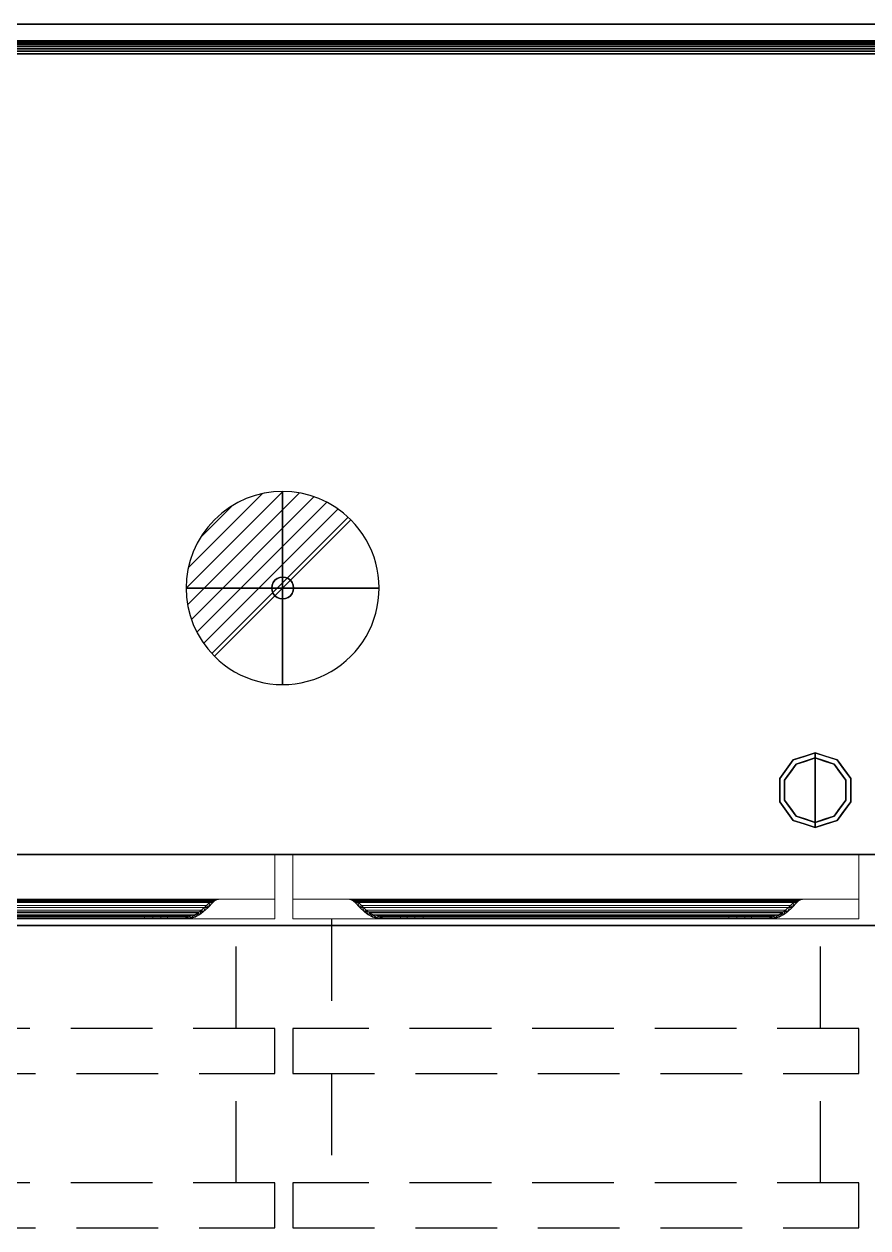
# Model space of a CAD drawing. Header units: millimetres. Extents: x -1 to 2254, y -935 to 1.
# Drawn here: x 655 to 1311, y -935 to 0 of the extents above; entities that cross this region are included whole.
import ezdxf

# ---------------------------------------------------------------- set-up
doc = ezdxf.new("R2010")
doc.units = ezdxf.units.MM
doc.linetypes.add('NASCOSTA', pattern=[9.525, 6.35, -3.175])
for name, color, linetype in [('IQ_200_2D', 1, 'Continuous'), ('IQ_200_3D', 1, 'Continuous'), ('IQ_204_2D', 7, 'Continuous'), ('IQ_204_3D', 7, 'Continuous'), ('IQ_CON_DRAIN_INT', 7, 'Continuous')]:
    doc.layers.add(name, color=color, linetype=linetype)

# ---------------------------------------------------------------- blocks, each defined once
blk = doc.blocks.new('hpp_half_2d')
at = {"layer": 'IQ_204_2D', "linetype": 'NASCOSTA', "ltscale": 10}
for p, q in [((30, 0), (30, -85)), ((410, -85), (410, 0)), ((0, -85), (0, -120)), ((440, -85), (0, -85)), ((440, -120), (440, -85)), ((0, -120), (440, -120)), ((30, -120), (30, -205)), ((410, -205), (410, -120)), ((0, -205), (0, -240)), ((440, -205), (0, -205)), ((440, -240), (440, -205)), ((0, -240), (440, -240))]:
    blk.add_line(p, q, dxfattribs=at)
blk = doc.blocks.new('hpp_half_3d')
at = {"layer": 'IQ_200_3D', "lineweight": 9}
mesh = blk.add_polyface(dxfattribs=at)
corners = [(0, -50, 568.83), (0, -34.6, 626.33), (0, -34.6, 675), (0, 0, 675), (0, 0, 366), (0, -50, 366), (0, -50, 249.83), (0, -34.6, 307.33), (0, -34.6, 356), (0, 0, 356), (0, 0, 47), (0, -50, 47)]
mesh.append_faces([[corners[k] for k in face] for face in [(4, 5, 0, 1), (1, 2, 3, 4), (10, 11, 6, 7), (7, 8, 9, 10)]], dxfattribs={"vtx3": -1})
mesh = blk.add_polyface(dxfattribs=at)
corners = [(440, -50, 366), (0, -50, 366), (0, 0, 366), (440, 0, 366)]
mesh.append_faces([[corners[k] for k in face] for face in [(0, 1, 2, 3)]])
mesh = blk.add_polyface(dxfattribs=at)
corners = [(440, 0, 366), (0, 0, 366), (0, 0, 675), (440, 0, 675)]
mesh.append_faces([[corners[k] for k in face] for face in [(0, 1, 2, 3)]])
mesh = blk.add_polyface(dxfattribs=at)
corners = [(440, 0, 675), (0, 0, 675), (0, -34.6, 675), (440, -34.6, 675)]
mesh.append_faces([[corners[k] for k in face] for face in [(0, 1, 2, 3)]])
mesh = blk.add_polyface(dxfattribs=at)
corners = [(440, -50, 47), (0, -50, 47), (0, 0, 47), (440, 0, 47)]
mesh.append_faces([[corners[k] for k in face] for face in [(0, 1, 2, 3)]])
mesh = blk.add_polyface(dxfattribs=at)
corners = [(440, 0, 47), (0, 0, 47), (0, 0, 356), (440, 0, 356)]
mesh.append_faces([[corners[k] for k in face] for face in [(0, 1, 2, 3)]])
mesh = blk.add_polyface(dxfattribs=at)
corners = [(440, 0, 356), (0, 0, 356), (0, -34.6, 356), (440, -34.6, 356)]
mesh.append_faces([[corners[k] for k in face] for face in [(0, 1, 2, 3)]])
mesh = blk.add_polyface(dxfattribs=at)
corners = [(440, -50, 568.83), (440, -50, 366), (440, 0, 366), (440, 0, 675), (440, -34.6, 675), (440, -34.6, 626.33), (440, -50, 249.83), (440, -50, 47), (440, 0, 47), (440, 0, 356), (440, -34.6, 356), (440, -34.6, 307.33)]
mesh.append_faces([[corners[k] for k in face] for face in [(3, 4, 5, 2), (0, 1, 2, 5), (9, 10, 11, 8), (6, 7, 8, 11)]], dxfattribs={"vtx2": -1})
mesh = blk.add_polyface(dxfattribs=at)
corners = [(440, -34.6, 626.33), (440, -34.6, 675), (0, -34.6, 675), (0, -34.6, 626.33), (48.27, -34.6, 656.6), (47.14, -34.6, 657.73), (44.96, -34.6, 659.62), (42.53, -34.6, 661.17), (39.91, -34.6, 662.35), (400.09, -34.6, 662.35), (397.47, -34.6, 661.17), (395.04, -34.6, 659.62), (392.86, -34.6, 657.73), (391.73, -34.6, 656.6)]
mesh.append_faces([[corners[k] for k in face] for face in [(12, 9, 10, 11)]], dxfattribs={"vtx0": -1})
mesh.append_faces([[corners[k] for k in face] for face in [(13, 0, 9, 12)]], dxfattribs={"vtx0": -1, "vtx1": -1, "vtx2": -1})
mesh.append_faces([[corners[k] for k in face] for face in [(8, 3, 4, 5)]], dxfattribs={"vtx0": -1, "vtx1": -1, "vtx3": -1})
mesh.append_faces([[corners[k] for k in face] for face in [(0, 13, 4, 3), (9, 0, 1)]], dxfattribs={"vtx0": -1, "vtx2": -1})
mesh.append_faces([[corners[k] for k in face] for face in [(2, 3, 8)]], dxfattribs={"vtx1": -1, "vtx2": -1})
mesh.append_faces([[corners[k] for k in face] for face in [(1, 2, 8, 9)]], dxfattribs={"vtx1": -1, "vtx3": -1})
mesh.append_faces([[corners[k] for k in face] for face in [(5, 6, 7, 8)]], dxfattribs={"vtx3": -1})
mesh = blk.add_polyface(dxfattribs=at)
corners = [(440, -34.6, 307.33), (440, -34.6, 356), (0, -34.6, 356), (0, -34.6, 307.33), (48.27, -34.6, 337.6), (47.14, -34.6, 338.73), (44.96, -34.6, 340.62), (42.53, -34.6, 342.17), (39.91, -34.6, 343.35), (400.09, -34.6, 343.35), (397.47, -34.6, 342.17), (395.04, -34.6, 340.62), (392.86, -34.6, 338.73), (391.73, -34.6, 337.6)]
mesh.append_faces([[corners[k] for k in face] for face in [(12, 9, 10, 11)]], dxfattribs={"vtx0": -1})
mesh.append_faces([[corners[k] for k in face] for face in [(13, 0, 9, 12)]], dxfattribs={"vtx0": -1, "vtx1": -1, "vtx2": -1})
mesh.append_faces([[corners[k] for k in face] for face in [(8, 3, 4, 5)]], dxfattribs={"vtx0": -1, "vtx1": -1, "vtx3": -1})
mesh.append_faces([[corners[k] for k in face] for face in [(0, 13, 4, 3), (9, 0, 1)]], dxfattribs={"vtx0": -1, "vtx2": -1})
mesh.append_faces([[corners[k] for k in face] for face in [(2, 3, 8)]], dxfattribs={"vtx1": -1, "vtx2": -1})
mesh.append_faces([[corners[k] for k in face] for face in [(1, 2, 8, 9)]], dxfattribs={"vtx1": -1, "vtx3": -1})
mesh.append_faces([[corners[k] for k in face] for face in [(5, 6, 7, 8)]], dxfattribs={"vtx3": -1})
mesh = blk.add_polyface(dxfattribs=at)
corners = [(440, -34.6, 626.33), (0, -34.6, 626.33), (0, -50, 568.83), (440, -50, 568.83)]
mesh.append_faces([[corners[k] for k in face] for face in [(0, 1, 2, 3)]])
mesh = blk.add_polyface(dxfattribs=at)
corners = [(440, -34.6, 307.33), (0, -34.6, 307.33), (0, -50, 249.83), (440, -50, 249.83)]
mesh.append_faces([[corners[k] for k in face] for face in [(0, 1, 2, 3)]])
mesh = blk.add_polyface(dxfattribs=at)
corners = [(48.27, -37.26, 656.6), (391.73, -37.26, 656.6), (392.27, -36.73, 657.14), (392.86, -36.25, 657.73), (394.95, -35.22, 659.55), (397.4, -34.74, 661.13), (400.09, -34.6, 662.35), (39.91, -34.6, 662.35), (42.6, -34.74, 661.13), (45.05, -35.22, 659.55), (47.14, -36.25, 657.73), (47.73, -36.73, 657.14)]
mesh.append_faces([[corners[k] for k in face] for face in [(8, 5, 6, 7)]], dxfattribs={"vtx0": -1})
mesh.append_faces([[corners[k] for k in face] for face in [(9, 4, 5, 8), (4, 9, 10, 3), (11, 2, 3, 10)]], dxfattribs={"vtx0": -1, "vtx2": -1})
mesh.append_faces([[corners[k] for k in face] for face in [(0, 1, 2, 11)]], dxfattribs={"vtx2": -1})
mesh = blk.add_polyface(dxfattribs=at)
corners = [(39.91, -34.6, 662.35), (42.53, -34.6, 661.17), (44.96, -34.6, 659.62), (47.14, -34.6, 657.73), (47.14, -36.25, 657.73), (45.05, -35.22, 659.55), (42.6, -34.74, 661.13), (47.14, -35.09, 657.73), (41, -34.66, 661.86), (41.02, -34.6, 661.85)]
mesh.append_faces([[corners[k] for k in face] for face in [(7, 2, 3)]], dxfattribs={"vtx0": -1})
mesh.append_faces([[corners[k] for k in face] for face in [(5, 2, 7)]], dxfattribs={"vtx0": -1, "vtx1": -1, "vtx2": -1})
mesh.append_faces([[corners[k] for k in face] for face in [(6, 1, 2), (1, 6, 8)]], dxfattribs={"vtx0": -1, "vtx2": -1})
mesh.append_faces([[corners[k] for k in face] for face in [(5, 6, 2), (9, 1, 8)]], dxfattribs={"vtx1": -1, "vtx2": -1})
mesh.append_faces([[corners[k] for k in face] for face in [(8, 0, 9), (7, 4, 5)]], dxfattribs={"vtx2": -1})
mesh = blk.add_polyface(dxfattribs=at)
corners = [(39.91, -34.6, 343.35), (42.53, -34.6, 342.17), (44.96, -34.6, 340.62), (47.14, -34.6, 338.73), (47.14, -36.25, 338.73), (45.05, -35.22, 340.55), (42.6, -34.74, 342.13), (47.14, -35.09, 338.73), (41, -34.66, 342.86), (41.02, -34.6, 342.85)]
mesh.append_faces([[corners[k] for k in face] for face in [(7, 2, 3)]], dxfattribs={"vtx0": -1})
mesh.append_faces([[corners[k] for k in face] for face in [(5, 2, 7)]], dxfattribs={"vtx0": -1, "vtx1": -1, "vtx2": -1})
mesh.append_faces([[corners[k] for k in face] for face in [(6, 1, 2), (1, 6, 8)]], dxfattribs={"vtx0": -1, "vtx2": -1})
mesh.append_faces([[corners[k] for k in face] for face in [(5, 6, 2), (9, 1, 8)]], dxfattribs={"vtx1": -1, "vtx2": -1})
mesh.append_faces([[corners[k] for k in face] for face in [(8, 0, 9), (7, 4, 5)]], dxfattribs={"vtx2": -1})
mesh = blk.add_polyface(dxfattribs=at)
corners = [(48.27, -37.26, 337.6), (391.73, -37.26, 337.6), (392.27, -36.73, 338.14), (392.86, -36.25, 338.73), (394.95, -35.22, 340.55), (397.4, -34.74, 342.13), (400.09, -34.6, 343.35), (39.91, -34.6, 343.35), (42.6, -34.74, 342.13), (45.05, -35.22, 340.55), (47.14, -36.25, 338.73), (47.73, -36.73, 338.14)]
mesh.append_faces([[corners[k] for k in face] for face in [(8, 5, 6, 7)]], dxfattribs={"vtx0": -1})
mesh.append_faces([[corners[k] for k in face] for face in [(9, 4, 5, 8), (4, 9, 10, 3), (11, 2, 3, 10)]], dxfattribs={"vtx0": -1, "vtx2": -1})
mesh.append_faces([[corners[k] for k in face] for face in [(0, 1, 2, 11)]], dxfattribs={"vtx2": -1})
mesh = blk.add_polyface(dxfattribs=at)
corners = [(47.14, -34.6, 657.73), (48.27, -34.6, 656.6), (49.03, -35.21, 655.84), (49.73, -35.89, 655.14), (53.3, -39.59, 651.57), (57, -43.16, 647.87), (59.67, -45.22, 645.2), (62.68, -46.75, 642.19), (65.92, -47.68, 638.95), (69.28, -48, 635.59), (83.58, -48, 621.29), (83.58, -50, 621.29), (69.28, -50, 635.59), (65.55, -49.65, 639.32), (61.95, -48.61, 642.92), (58.6, -46.91, 646.27), (55.64, -44.62, 649.23), (51.89, -41.01, 652.98), (48.27, -37.26, 656.6), (47.73, -36.73, 657.14), (47.14, -36.25, 657.73)]
mesh.append_faces([[corners[k] for k in face] for face in [(13, 8, 12), (15, 6, 14), (7, 14, 6), (18, 3, 17), (2, 19, 1)]], dxfattribs={"vtx0": -1, "vtx1": -1})
mesh.append_faces([[corners[k] for k in face] for face in [(12, 8, 9), (7, 13, 14), (2, 18, 19), (1, 19, 20)]], dxfattribs={"vtx0": -1, "vtx2": -1})
mesh.append_faces([[corners[k] for k in face] for face in [(5, 6, 15), (7, 8, 13), (4, 5, 16), (15, 16, 5), (3, 4, 17), (16, 17, 4), (2, 3, 18)]], dxfattribs={"vtx1": -1, "vtx2": -1})
mesh.append_faces([[corners[k] for k in face] for face in [(10, 11, 12, 9), (20, 0, 1)]], dxfattribs={"vtx2": -1})
mesh = blk.add_polyface(dxfattribs=at)
corners = [(47.14, -34.6, 338.73), (48.27, -34.6, 337.6), (49.03, -35.21, 336.84), (49.73, -35.89, 336.14), (53.3, -39.59, 332.57), (57, -43.16, 328.87), (59.67, -45.22, 326.2), (62.68, -46.75, 323.19), (65.92, -47.68, 319.95), (69.28, -48, 316.59), (83.58, -48, 302.29), (83.58, -50, 302.29), (69.28, -50, 316.59), (65.55, -49.65, 320.32), (61.95, -48.61, 323.92), (58.6, -46.91, 327.27), (55.64, -44.62, 330.23), (51.89, -41.01, 333.98), (48.27, -37.26, 337.6), (47.73, -36.73, 338.14), (47.14, -36.25, 338.73)]
mesh.append_faces([[corners[k] for k in face] for face in [(13, 8, 12), (15, 6, 14), (7, 14, 6), (2, 19, 1)]], dxfattribs={"vtx0": -1, "vtx1": -1})
mesh.append_faces([[corners[k] for k in face] for face in [(12, 8, 9), (7, 13, 14), (3, 17, 18, 2), (2, 18, 19), (1, 19, 20)]], dxfattribs={"vtx0": -1, "vtx2": -1})
mesh.append_faces([[corners[k] for k in face] for face in [(5, 6, 15), (7, 8, 13), (15, 16, 5), (3, 4, 17)]], dxfattribs={"vtx1": -1, "vtx2": -1})
mesh.append_faces([[corners[k] for k in face] for face in [(4, 5, 16, 17)]], dxfattribs={"vtx1": -1, "vtx3": -1})
mesh.append_faces([[corners[k] for k in face] for face in [(10, 11, 12, 9), (20, 0, 1)]], dxfattribs={"vtx2": -1})
mesh = blk.add_polyface(dxfattribs=at)
corners = [(390.27, -35.89, 655.14), (49.73, -35.89, 655.14), (49.03, -35.21, 655.84), (48.27, -34.6, 656.6), (391.73, -34.6, 656.6), (390.97, -35.21, 655.84)]
mesh.append_faces([[corners[k] for k in face] for face in [(0, 1, 2, 5), (3, 4, 5, 2)]], dxfattribs={"vtx2": -1})
mesh = blk.add_polyface(dxfattribs=at)
corners = [(390.27, -35.89, 336.14), (49.73, -35.89, 336.14), (49.03, -35.21, 336.84), (48.27, -34.6, 337.6), (391.73, -34.6, 337.6), (390.97, -35.21, 336.84)]
mesh.append_faces([[corners[k] for k in face] for face in [(0, 1, 2, 5), (3, 4, 5, 2)]], dxfattribs={"vtx2": -1})
mesh = blk.add_polyface(dxfattribs=at)
corners = [(391.73, -37.26, 656.6), (48.27, -37.26, 656.6), (51.89, -41.01, 652.98), (55.64, -44.62, 649.23), (384.36, -44.62, 649.23), (388.11, -41.01, 652.98)]
mesh.append_faces([[corners[k] for k in face] for face in [(0, 1, 2, 5), (3, 4, 5, 2)]], dxfattribs={"vtx2": -1})
mesh = blk.add_polyface(dxfattribs=at)
corners = [(391.73, -37.26, 337.6), (48.27, -37.26, 337.6), (51.89, -41.01, 333.98), (55.64, -44.62, 330.23), (384.36, -44.62, 330.23), (388.11, -41.01, 333.98)]
mesh.append_faces([[corners[k] for k in face] for face in [(0, 1, 2, 5), (3, 4, 5, 2)]], dxfattribs={"vtx2": -1})
mesh = blk.add_polyface(dxfattribs=at)
corners = [(383, -43.16, 647.87), (57, -43.16, 647.87), (53.3, -39.59, 651.57), (49.73, -35.89, 655.14), (390.27, -35.89, 655.14), (386.7, -39.59, 651.57)]
mesh.append_faces([[corners[k] for k in face] for face in [(0, 1, 2, 5), (3, 4, 5, 2)]], dxfattribs={"vtx2": -1})
mesh = blk.add_polyface(dxfattribs=at)
corners = [(383, -43.16, 328.87), (57, -43.16, 328.87), (53.3, -39.59, 332.57), (49.73, -35.89, 336.14), (390.27, -35.89, 336.14), (386.7, -39.59, 332.57)]
mesh.append_faces([[corners[k] for k in face] for face in [(0, 1, 2, 5), (3, 4, 5, 2)]], dxfattribs={"vtx2": -1})
mesh = blk.add_polyface(dxfattribs=at)
corners = [(391.73, -34.6, 656.6), (392.86, -34.6, 657.73), (392.86, -36.25, 657.73), (392.27, -36.73, 657.14), (391.73, -37.26, 656.6), (388.11, -41.01, 652.98), (384.36, -44.62, 649.23), (381.4, -46.91, 646.27), (378.05, -48.61, 642.92), (374.45, -49.65, 639.32), (370.72, -50, 635.59), (356.42, -50, 621.29), (356.42, -48, 621.29), (370.72, -48, 635.59), (374.08, -47.68, 638.95), (377.32, -46.75, 642.19), (380.33, -45.22, 645.2), (383, -43.16, 647.87), (386.7, -39.59, 651.57), (390.27, -35.89, 655.14), (390.97, -35.21, 655.84)]
mesh.append_faces([[corners[k] for k in face] for face in [(17, 7, 16), (3, 0, 2), (0, 3, 20), (18, 6, 17), (7, 17, 6)]], dxfattribs={"vtx0": -1, "vtx1": -1})
mesh.append_faces([[corners[k] for k in face] for face in [(15, 8, 9), (8, 15, 16), (10, 13, 14), (14, 9, 10), (19, 4, 5)]], dxfattribs={"vtx0": -1, "vtx2": -1})
mesh.append_faces([[corners[k] for k in face] for face in [(7, 8, 16), (14, 15, 9), (3, 4, 20), (5, 6, 18), (18, 19, 5), (19, 20, 4)]], dxfattribs={"vtx1": -1, "vtx2": -1})
mesh.append_faces([[corners[k] for k in face] for face in [(0, 1, 2)]], dxfattribs={"vtx2": -1})
mesh.append_faces([[corners[k] for k in face] for face in [(10, 11, 12, 13)]], dxfattribs={"vtx3": -1})
mesh = blk.add_polyface(dxfattribs=at)
corners = [(391.73, -34.6, 337.6), (392.86, -34.6, 338.73), (392.86, -36.25, 338.73), (392.27, -36.73, 338.14), (391.73, -37.26, 337.6), (388.11, -41.01, 333.98), (384.36, -44.62, 330.23), (381.4, -46.91, 327.27), (378.05, -48.61, 323.92), (374.45, -49.65, 320.32), (370.72, -50, 316.59), (356.42, -50, 302.29), (356.42, -48, 302.29), (370.72, -48, 316.59), (374.08, -47.68, 319.95), (377.32, -46.75, 323.19), (380.33, -45.22, 326.2), (383, -43.16, 328.87), (386.7, -39.59, 332.57), (390.27, -35.89, 336.14), (390.97, -35.21, 336.84)]
mesh.append_faces([[corners[k] for k in face] for face in [(17, 7, 16), (3, 0, 2), (0, 3, 20), (7, 17, 6)]], dxfattribs={"vtx0": -1, "vtx1": -1})
mesh.append_faces([[corners[k] for k in face] for face in [(15, 8, 9), (8, 15, 16), (10, 13, 14), (14, 9, 10), (6, 17, 18, 5)]], dxfattribs={"vtx0": -1, "vtx2": -1})
mesh.append_faces([[corners[k] for k in face] for face in [(7, 8, 16), (14, 15, 9), (3, 4, 20), (18, 19, 5)]], dxfattribs={"vtx1": -1, "vtx2": -1})
mesh.append_faces([[corners[k] for k in face] for face in [(4, 5, 19, 20)]], dxfattribs={"vtx1": -1, "vtx3": -1})
mesh.append_faces([[corners[k] for k in face] for face in [(0, 1, 2)]], dxfattribs={"vtx2": -1})
mesh.append_faces([[corners[k] for k in face] for face in [(10, 11, 12, 13)]], dxfattribs={"vtx3": -1})
mesh = blk.add_polyface(dxfattribs=at)
corners = [(392.86, -34.6, 657.73), (395.04, -34.6, 659.62), (397.47, -34.6, 661.17), (400.09, -34.6, 662.35), (397.4, -34.74, 661.13), (394.95, -35.22, 659.55), (392.86, -36.25, 657.73), (399, -34.66, 661.86), (392.86, -35.09, 657.73), (398.98, -34.6, 661.85)]
mesh.append_faces([[corners[k] for k in face] for face in [(1, 8, 0), (8, 5, 6)]], dxfattribs={"vtx0": -1})
mesh.append_faces([[corners[k] for k in face] for face in [(5, 8, 1)]], dxfattribs={"vtx0": -1, "vtx1": -1, "vtx2": -1})
mesh.append_faces([[corners[k] for k in face] for face in [(7, 2, 9)]], dxfattribs={"vtx0": -1, "vtx2": -1})
mesh.append_faces([[corners[k] for k in face] for face in [(1, 2, 4), (7, 4, 2), (4, 5, 1)]], dxfattribs={"vtx1": -1, "vtx2": -1})
mesh.append_faces([[corners[k] for k in face] for face in [(9, 3, 7)]], dxfattribs={"vtx2": -1})
mesh = blk.add_polyface(dxfattribs=at)
corners = [(392.86, -34.6, 338.73), (395.04, -34.6, 340.62), (397.47, -34.6, 342.17), (400.09, -34.6, 343.35), (397.4, -34.74, 342.13), (394.95, -35.22, 340.55), (392.86, -36.25, 338.73), (399, -34.66, 342.86), (392.86, -35.09, 338.73), (398.98, -34.6, 342.85)]
mesh.append_faces([[corners[k] for k in face] for face in [(1, 8, 0), (8, 5, 6)]], dxfattribs={"vtx0": -1})
mesh.append_faces([[corners[k] for k in face] for face in [(5, 8, 1)]], dxfattribs={"vtx0": -1, "vtx1": -1, "vtx2": -1})
mesh.append_faces([[corners[k] for k in face] for face in [(7, 2, 9)]], dxfattribs={"vtx0": -1, "vtx2": -1})
mesh.append_faces([[corners[k] for k in face] for face in [(1, 2, 4), (7, 4, 2), (4, 5, 1)]], dxfattribs={"vtx1": -1, "vtx2": -1})
mesh.append_faces([[corners[k] for k in face] for face in [(9, 3, 7)]], dxfattribs={"vtx2": -1})
mesh = blk.add_polyface(dxfattribs=at)
corners = [(384.36, -44.62, 649.23), (55.64, -44.62, 649.23), (58.6, -46.91, 646.27), (61.95, -48.61, 642.92), (65.55, -49.65, 639.32), (69.28, -50, 635.59), (370.72, -50, 635.59), (374.45, -49.65, 639.32), (378.05, -48.61, 642.92), (381.4, -46.91, 646.27)]
mesh.append_faces([[corners[k] for k in face] for face in [(7, 4, 5, 6)]], dxfattribs={"vtx0": -1})
mesh.append_faces([[corners[k] for k in face] for face in [(9, 2, 3, 8), (4, 7, 8, 3)]], dxfattribs={"vtx0": -1, "vtx2": -1})
mesh.append_faces([[corners[k] for k in face] for face in [(0, 1, 2, 9)]], dxfattribs={"vtx2": -1})
mesh = blk.add_polyface(dxfattribs=at)
corners = [(384.36, -44.62, 330.23), (55.64, -44.62, 330.23), (58.6, -46.91, 327.27), (61.95, -48.61, 323.92), (65.55, -49.65, 320.32), (69.28, -50, 316.59), (370.72, -50, 316.59), (374.45, -49.65, 320.32), (378.05, -48.61, 323.92), (381.4, -46.91, 327.27)]
mesh.append_faces([[corners[k] for k in face] for face in [(7, 4, 5, 6)]], dxfattribs={"vtx0": -1})
mesh.append_faces([[corners[k] for k in face] for face in [(9, 2, 3, 8), (4, 7, 8, 3)]], dxfattribs={"vtx0": -1, "vtx2": -1})
mesh.append_faces([[corners[k] for k in face] for face in [(0, 1, 2, 9)]], dxfattribs={"vtx2": -1})
mesh = blk.add_polyface(dxfattribs=at)
corners = [(370.72, -48, 635.59), (69.28, -48, 635.59), (65.92, -47.68, 638.95), (62.68, -46.75, 642.19), (59.67, -45.22, 645.2), (57, -43.16, 647.87), (383, -43.16, 647.87), (380.33, -45.22, 645.2), (377.32, -46.75, 642.19), (374.08, -47.68, 638.95)]
mesh.append_faces([[corners[k] for k in face] for face in [(2, 9, 0, 1)]], dxfattribs={"vtx0": -1})
mesh.append_faces([[corners[k] for k in face] for face in [(9, 2, 3, 8), (4, 7, 8, 3)]], dxfattribs={"vtx0": -1, "vtx2": -1})
mesh.append_faces([[corners[k] for k in face] for face in [(5, 6, 7, 4)]], dxfattribs={"vtx2": -1})
mesh = blk.add_polyface(dxfattribs=at)
corners = [(370.72, -48, 316.59), (69.28, -48, 316.59), (65.92, -47.68, 319.95), (62.68, -46.75, 323.19), (59.67, -45.22, 326.2), (57, -43.16, 328.87), (383, -43.16, 328.87), (380.33, -45.22, 326.2), (377.32, -46.75, 323.19), (374.08, -47.68, 319.95)]
mesh.append_faces([[corners[k] for k in face] for face in [(2, 9, 0, 1)]], dxfattribs={"vtx0": -1})
mesh.append_faces([[corners[k] for k in face] for face in [(9, 2, 3, 8), (4, 7, 8, 3)]], dxfattribs={"vtx0": -1, "vtx2": -1})
mesh.append_faces([[corners[k] for k in face] for face in [(5, 6, 7, 4)]], dxfattribs={"vtx2": -1})
mesh = blk.add_polyface(dxfattribs=at)
corners = [(440, -50, 568.83), (0, -50, 568.83), (0, -50, 366), (440, -50, 366)]
mesh.append_faces([[corners[k] for k in face] for face in [(0, 1, 2, 3)]])
mesh = blk.add_polyface(dxfattribs=at)
corners = [(440, -50, 249.83), (0, -50, 249.83), (0, -50, 47), (440, -50, 47)]
mesh.append_faces([[corners[k] for k in face] for face in [(0, 1, 2, 3)]])
mesh = blk.add_polyface(dxfattribs=at)
corners = [(338.74, -48, 613.97), (101.26, -48, 613.97), (94.79, -48, 614.82), (88.76, -48, 617.32), (83.58, -48, 621.29), (69.28, -48, 635.59), (370.72, -48, 635.59), (356.42, -48, 621.29), (351.24, -48, 617.32), (345.21, -48, 614.82)]
mesh.append_faces([[corners[k] for k in face] for face in [(4, 2, 3)]], dxfattribs={"vtx0": -1})
mesh.append_faces([[corners[k] for k in face] for face in [(1, 5, 0)]], dxfattribs={"vtx0": -1, "vtx1": -1})
mesh.append_faces([[corners[k] for k in face] for face in [(6, 7, 0, 5)]], dxfattribs={"vtx1": -1, "vtx2": -1})
mesh.append_faces([[corners[k] for k in face] for face in [(1, 2, 4, 5)]], dxfattribs={"vtx1": -1, "vtx3": -1})
mesh.append_faces([[corners[k] for k in face] for face in [(8, 9, 0, 7)]], dxfattribs={"vtx2": -1})
mesh = blk.add_polyface(dxfattribs=at)
corners = [(338.74, -48, 294.97), (101.26, -48, 294.97), (94.79, -48, 295.82), (88.76, -48, 298.32), (83.58, -48, 302.29), (69.28, -48, 316.59), (370.72, -48, 316.59), (356.42, -48, 302.29), (351.24, -48, 298.32), (345.21, -48, 295.82)]
mesh.append_faces([[corners[k] for k in face] for face in [(4, 2, 3)]], dxfattribs={"vtx0": -1})
mesh.append_faces([[corners[k] for k in face] for face in [(1, 5, 0)]], dxfattribs={"vtx0": -1, "vtx1": -1})
mesh.append_faces([[corners[k] for k in face] for face in [(6, 7, 0, 5)]], dxfattribs={"vtx1": -1, "vtx2": -1})
mesh.append_faces([[corners[k] for k in face] for face in [(1, 2, 4, 5)]], dxfattribs={"vtx1": -1, "vtx3": -1})
mesh.append_faces([[corners[k] for k in face] for face in [(8, 9, 0, 7)]], dxfattribs={"vtx2": -1})
mesh = blk.add_polyface(dxfattribs=at)
corners = [(370.72, -50, 635.59), (69.28, -50, 635.59), (83.58, -50, 621.29), (88.76, -50, 617.32), (94.79, -50, 614.82), (101.26, -50, 613.97), (338.74, -50, 613.97), (345.21, -50, 614.82), (351.24, -50, 617.32), (356.42, -50, 621.29)]
mesh.append_faces([[corners[k] for k in face] for face in [(6, 9, 0, 5)]], dxfattribs={"vtx0": -1, "vtx2": -1})
mesh.append_faces([[corners[k] for k in face] for face in [(1, 2, 5, 0)]], dxfattribs={"vtx1": -1, "vtx2": -1})
mesh.append_faces([[corners[k] for k in face] for face in [(7, 8, 9, 6), (3, 4, 5, 2)]], dxfattribs={"vtx2": -1})
mesh = blk.add_polyface(dxfattribs=at)
corners = [(370.72, -50, 316.59), (69.28, -50, 316.59), (83.58, -50, 302.29), (88.76, -50, 298.32), (94.79, -50, 295.82), (101.26, -50, 294.97), (338.74, -50, 294.97), (345.21, -50, 295.82), (351.24, -50, 298.32), (356.42, -50, 302.29)]
mesh.append_faces([[corners[k] for k in face] for face in [(6, 9, 0, 5)]], dxfattribs={"vtx0": -1, "vtx2": -1})
mesh.append_faces([[corners[k] for k in face] for face in [(1, 2, 5, 0)]], dxfattribs={"vtx1": -1, "vtx2": -1})
mesh.append_faces([[corners[k] for k in face] for face in [(7, 8, 9, 6), (3, 4, 5, 2)]], dxfattribs={"vtx2": -1})
mesh = blk.add_polyface(dxfattribs=at)
corners = [(83.58, -50, 621.29), (83.58, -48, 621.29), (88.76, -48, 617.32), (94.79, -48, 614.82), (101.26, -48, 613.97), (101.26, -50, 613.97), (94.79, -50, 614.82), (88.76, -50, 617.32)]
mesh.append_faces([[corners[k] for k in face] for face in [(2, 7, 0, 1)]], dxfattribs={"vtx0": -1})
mesh.append_faces([[corners[k] for k in face] for face in [(3, 6, 7, 2)]], dxfattribs={"vtx0": -1, "vtx2": -1})
mesh.append_faces([[corners[k] for k in face] for face in [(4, 5, 6, 3)]], dxfattribs={"vtx2": -1})
mesh = blk.add_polyface(dxfattribs=at)
corners = [(83.58, -50, 302.29), (83.58, -48, 302.29), (88.76, -48, 298.32), (94.79, -48, 295.82), (101.26, -48, 294.97), (101.26, -50, 294.97), (94.79, -50, 295.82), (88.76, -50, 298.32)]
mesh.append_faces([[corners[k] for k in face] for face in [(2, 7, 0, 1)]], dxfattribs={"vtx0": -1})
mesh.append_faces([[corners[k] for k in face] for face in [(3, 6, 7, 2)]], dxfattribs={"vtx0": -1, "vtx2": -1})
mesh.append_faces([[corners[k] for k in face] for face in [(4, 5, 6, 3)]], dxfattribs={"vtx2": -1})
mesh = blk.add_polyface(dxfattribs=at)
corners = [(338.74, -48, 613.97), (338.74, -50, 613.97), (101.26, -50, 613.97), (101.26, -48, 613.97)]
mesh.append_faces([[corners[k] for k in face] for face in [(0, 1, 2, 3)]])
mesh = blk.add_polyface(dxfattribs=at)
corners = [(338.74, -48, 294.97), (338.74, -50, 294.97), (101.26, -50, 294.97), (101.26, -48, 294.97)]
mesh.append_faces([[corners[k] for k in face] for face in [(0, 1, 2, 3)]])
mesh = blk.add_polyface(dxfattribs=at)
corners = [(356.42, -48, 621.29), (356.42, -50, 621.29), (351.24, -50, 617.32), (345.21, -50, 614.82), (338.74, -50, 613.97), (338.74, -48, 613.97), (345.21, -48, 614.82), (351.24, -48, 617.32)]
mesh.append_faces([[corners[k] for k in face] for face in [(6, 3, 4, 5)]], dxfattribs={"vtx0": -1})
mesh.append_faces([[corners[k] for k in face] for face in [(7, 2, 3, 6)]], dxfattribs={"vtx0": -1, "vtx2": -1})
mesh.append_faces([[corners[k] for k in face] for face in [(0, 1, 2, 7)]], dxfattribs={"vtx2": -1})
mesh = blk.add_polyface(dxfattribs=at)
corners = [(356.42, -48, 302.29), (356.42, -50, 302.29), (351.24, -50, 298.32), (345.21, -50, 295.82), (338.74, -50, 294.97), (338.74, -48, 294.97), (345.21, -48, 295.82), (351.24, -48, 298.32)]
mesh.append_faces([[corners[k] for k in face] for face in [(6, 3, 4, 5)]], dxfattribs={"vtx0": -1})
mesh.append_faces([[corners[k] for k in face] for face in [(7, 2, 3, 6)]], dxfattribs={"vtx0": -1, "vtx2": -1})
mesh.append_faces([[corners[k] for k in face] for face in [(0, 1, 2, 7)]], dxfattribs={"vtx2": -1})
blk = doc.blocks.new('*X2509')
at = {"color": 0}
for p, q in [((313.993, 2209.039), (321.505, 2216.552)), ((314.108, 2207.74), (322.804, 2216.436)), ((314.158, 2210.619), (319.926, 2216.386)), ((314.399, 2206.617), (323.928, 2216.145)), ((314.821, 2205.625), (324.919, 2215.723)), ((315.101, 2212.976), (317.568, 2215.443)), ((315.354, 2204.743), (325.801, 2215.191)), ((315.985, 2203.96), (326.584, 2214.559))]:
    blk.add_line(p, q, dxfattribs=at)
blk = doc.blocks.new('drain')
blk.add_line((-2.121, -2.121), (2.121, 2.121))
at = {"extrusion": (-1, 0, 0)}
blk.add_line((0, 2.121, -2.121), (0, -2.121, 2.121), dxfattribs=at)
at = {"extrusion": (0, -1, 0)}
blk.add_line((-2.121, 0, -2.121), (2.121, 0, 2.121), dxfattribs=at)
for start, end in [(45, 225), (225, 45)]:
    blk.add_arc((0, 0), 3, start, end)
at = {"extrusion": (-1, 0, 0)}
for start, end in [(45, 225), (225, 45)]:
    blk.add_arc((0, 0), 3, start, end, dxfattribs=at)
at = {"extrusion": (0, -1, 0)}
for start, end in [(45, 225), (225, 45)]:
    blk.add_arc((0, 0), 3, start, end, dxfattribs=at)
at = {"xscale": 0.4000000000000909, "yscale": 0.4000000000000909, "zscale": 0.4000000000000909}
blk.add_blockref('*X2509', (-128.597, -883.621), dxfattribs=at)
at = {"extrusion": (-1, 0, 0), "xscale": 0.3999999999999773, "yscale": 0.3999999999999773, "zscale": 0.3999999999999773}
blk.add_blockref('*X2509', (-128.597, -883.621), dxfattribs=at)
at = {"extrusion": (0, -1, 0), "xscale": 0.4000000000000909, "yscale": 0.4000000000000909, "zscale": 0.4000000000000909}
blk.add_blockref('*X2509', (-128.597, -883.621), dxfattribs=at)
blk = doc.blocks.new('iq_con_drain3d')
at = {"layer": 'IQ_204_3D'}
for points, invisible_edges in [([(-8.5, 0, -40), (-8.21, 2.2, -40), (-7.36, 4.25, -40), (-6.01, 6.01, -40)], 8), ([(6.01, 6.01, -40), (7.36, 4.25, -40), (-6.01, -6.01, -40), (-8.5, 0, -40)], 14), ([(-8.5, 0), (-8.21, 2.2), (-8.21, 2.2, -40), (-8.5, 0, -40)], 2), ([(-8.5, 0, -40), (-6.01, -6.01, -40), (-7.36, -4.25, -40), (-8.21, -2.2, -40)], 1), ([(-8.5, 0, -40), (-8.21, -2.2, -40), (-8.21, -2.2), (-8.5, 0)], 2), ([(-7.36, 4.25, -40), (-8.21, 2.2, -40), (-8.21, 2.2), (-7.36, 4.25)], 10), ([(-6.01, 6.01, -40), (-7.36, 4.25, -40), (-7.36, 4.25), (-6.01, 6.01)], 10), ([(0, 8.5, -40), (-6.01, 6.01, -40), (-4.25, 7.36, -40), (-2.2, 8.21, -40)], 1), ([(-4.25, 7.36, -40), (-6.01, 6.01, -40), (-6.01, 6.01), (-4.25, 7.36)], 10), ([(-2.2, 8.21, -40), (-4.25, 7.36, -40), (-4.25, 7.36), (-2.2, 8.21)], 10), ([(0, 8.5, -40), (-2.2, 8.21, -40), (-2.2, 8.21), (0, 8.5)], 10), ([(0, 8.5, -40), (2.2, 8.21, -40), (4.25, 7.36, -40), (6.01, 6.01, -40)], 8), ([(0, 8.5), (2.2, 8.21), (2.2, 8.21, -40), (0, 8.5, -40)], 10), ([(4.25, 7.36, -40), (2.2, 8.21, -40), (2.2, 8.21), (4.25, 7.36)], 10), ([(6.01, 6.01, -40), (4.25, 7.36, -40), (4.25, 7.36), (6.01, 6.01)], 10), ([(7.36, 4.25, -40), (6.01, 6.01, -40), (6.01, 6.01), (7.36, 4.25)], 10), ([(8.5, 0, -40), (6.01, -6.01, -40), (7.36, 4.25, -40), (8.21, 2.2, -40)], 3), ([(8.5, 0, -40), (8.21, -2.2, -40), (7.36, -4.25, -40), (6.01, -6.01, -40)], 8), ([(8.21, 2.2, -40), (7.36, 4.25, -40), (7.36, 4.25), (8.21, 2.2)], 10), ([(8.5, 0, -40), (8.21, 2.2, -40), (8.21, 2.2), (8.5, 0)], 2), ([(8.5, 0), (8.21, -2.2), (8.21, -2.2, -40), (8.5, 0, -40)], 2), ([(-8.21, -2.2, -40), (-7.36, -4.25, -40), (-7.36, -4.25), (-8.21, -2.2)], 10), ([(-7.36, -4.25, -40), (-6.01, -6.01, -40), (-6.01, -6.01), (-7.36, -4.25)], 10), ([(0, -8.5, -40), (-2.2, -8.21, -40), (-4.25, -7.36, -40), (-6.01, -6.01, -40)], 8), ([(-6.01, -6.01, -40), (-4.25, -7.36, -40), (-4.25, -7.36), (-6.01, -6.01)], 10), ([(-4.25, -7.36, -40), (-2.2, -8.21, -40), (-2.2, -8.21), (-4.25, -7.36)], 10), ([(0, -8.5), (-2.2, -8.21), (-2.2, -8.21, -40), (0, -8.5, -40)], 10), ([(4.25, -7.36, -40), (2.2, -8.21, -40), (0, -8.5, -40), (6.01, -6.01, -40)], 4), ([(0, -8.5, -40), (2.2, -8.21, -40), (2.2, -8.21), (0, -8.5)], 10), ([(2.2, -8.21, -40), (4.25, -7.36, -40), (4.25, -7.36), (2.2, -8.21)], 10), ([(4.25, -7.36, -40), (6.01, -6.01, -40), (6.01, -6.01), (4.25, -7.36)], 10), ([(6.01, -6.01, -40), (7.36, -4.25, -40), (7.36, -4.25), (6.01, -6.01)], 10), ([(7.36, -4.25, -40), (8.21, -2.2, -40), (8.21, -2.2), (7.36, -4.25)], 10)]:
    blk.add_3dface(points, dxfattribs=dict(at, invisible_edges=invisible_edges))

msp = doc.modelspace()

# ---------------------------------------------------------------- linework, layer by layer
at = {"layer": 'IQ_200_2D'}
msp.add_line((0, -13), (2253, -13), dxfattribs=at)
msp.add_lwpolyline([(0, 0), (2253, 0), (2253, -700), (0, -700)], close=True, dxfattribs=at)
at = {"layer": 'IQ_200_3D'}
for points in [[(2253, 0, 850), (0, 0, 850), (0, 0, 1000), (2253, 0, 1000)], [(2253, 0, 1000), (0, 0, 1000), (0, -13, 1000), (2253, -13, 1000)], [(2251, -645, 150), (2, -645, 150), (2, 0, 150), (2251, 0, 150)], [(2251, 0, 150), (2, 0, 150), (2, 0, 850), (2251, 0, 850)], [(2253, -700, 900), (0, -700, 900), (0, -700, 850), (2253, -700, 850)]]:
    msp.add_3dface(points, dxfattribs=at)
for points, invisible_edges in [([(27, -645, 198), (2, -645, 198), (2, -645, 150), (2251, -645, 150)], 8), ([(2251, -645, 150), (2251, -645, 198), (2226, -645, 198), (27, -645, 198)], 12), ([(2226, -645, 198), (2226, -645, 850), (27, -645, 850), (27, -645, 198)], 8), ([(2226, -645, 198), (2226, -645, 850), (27, -645, 850), (27, -645, 198)], 4)]:
    msp.add_3dface(points, dxfattribs=dict(at, invisible_edges=invisible_edges))
at = {"layer": 'IQ_204_2D', "linetype": 'NASCOSTA', "ltscale": 10}
msp.add_line((2, -645), (2251, -645), dxfattribs=at)
at = {"layer": 'IQ_204_2D', "color": 7, "linetype": 'NASCOSTA', "ltscale": 10}
msp.add_lwpolyline([(2, 0), (2251, 0), (2251, -645), (2, -645)], close=True, dxfattribs=at)
at = {"layer": 'IQ_204_3D'}
for points, invisible_edges in [([(1270, -570), (1270, -595), (1246.22, -587.27), (1255.31, -574.77)], 2), ([(1255.31, -574.77, 25), (1252.95, -571.54, 25), (1270, -566, 25), (1270, -570, 25)], 1), ([(1261.48, -568.77, 150), (1261.48, -568.77, 150), (1257.92, -569.93, 25), (1252.95, -571.54, 150)], 6), ([(1252.95, -571.54, 25), (1252.95, -571.54, 25), (1252.95, -571.54, 150), (1257.92, -569.93, 25)], 6), ([(1261.48, -568.77, 150), (1261.48, -568.77, 150), (1262.88, -568.31, 25), (1257.92, -569.93, 25)], 11), ([(1261.48, -568.77, 150), (1261.48, -568.77, 150), (1270, -566, 150), (1262.88, -568.31, 25)], 13), ([(1262.65, -572.39, 25), (1262.65, -572.39, 25), (1270, -570, 25), (1262.87, -572.32)], 13), ([(1270, -570, 25), (1270, -570, 25), (1270, -570), (1262.87, -572.32)], 9), ([(1270, -566, 150), (1270, -566, 150), (1270, -566, 25), (1262.88, -568.31, 25)], 9), ([(1270, -566, 150), (1270, -566, 150), (1277.12, -568.31, 150), (1270, -566, 25)], 4), ([(1278.52, -568.77, 25), (1278.52, -568.77, 25), (1270, -566, 25), (1277.12, -568.31, 150)], 13), ([(1284.69, -574.77, 25), (1270, -570, 25), (1270, -566, 25), (1287.05, -571.54, 25)], 8), ([(1270, -570, 25), (1270, -570, 25), (1277.35, -572.39, 25), (1277.13, -572.32)], 13), ([(1277.13, -572.32), (1277.13, -572.32), (1270, -570), (1270, -570, 25)], 9), ([(1293.78, -587.27), (1270, -595), (1270, -570), (1284.69, -574.77)], 1), ([(1278.52, -568.77, 25), (1278.52, -568.77, 25), (1277.12, -568.31, 150), (1282.08, -569.93, 150)], 11), ([(1278.52, -568.77, 25), (1278.52, -568.77, 25), (1282.08, -569.93, 150), (1287.05, -571.54, 25)], 6), ([(1287.05, -571.54, 150), (1287.05, -571.54, 150), (1287.05, -571.54, 25), (1282.08, -569.93, 150)], 6), ([(1246.22, -587.27, 25), (1242.42, -586.04, 25), (1252.95, -571.54, 25), (1255.31, -574.77, 25)], 5), ([(1242.42, -586.04, 150), (1247.69, -578.79, 150), (1247.69, -578.79, 25), (1242.42, -586.04, 25)], 10), ([(1252.95, -571.54, 25), (1247.69, -578.79, 25), (1247.69, -578.79, 150), (1252.95, -571.54, 150)], 10), ([(1255.31, -574.77), (1250.76, -581.02), (1250.76, -581.02, 25), (1255.31, -574.77, 25)], 10), ([(1262.87, -572.32), (1262.87, -572.32), (1255.31, -574.77), (1262.65, -572.39, 25)], 13), ([(1255.31, -574.77, 25), (1255.31, -574.77, 25), (1262.65, -572.39, 25), (1255.31, -574.77)], 13), ([(1277.13, -572.32), (1277.13, -572.32), (1277.35, -572.39, 25), (1284.69, -574.77)], 6), ([(1284.69, -574.77), (1284.69, -574.77), (1277.35, -572.39, 25), (1284.69, -574.77, 25)], 11), ([(1293.78, -587.27, 25), (1284.69, -574.77, 25), (1287.05, -571.54, 25), (1297.58, -586.04, 25)], 10), ([(1284.69, -574.77), (1284.69, -574.77, 25), (1289.24, -581.02, 25), (1289.24, -581.02)], 5), ([(1292.31, -578.79, 25), (1287.05, -571.54, 25), (1287.05, -571.54, 150), (1292.31, -578.79, 150)], 10), ([(1297.58, -586.04, 25), (1292.31, -578.79, 25), (1292.31, -578.79, 150), (1297.58, -586.04, 150)], 10), ([(1242.42, -586.04, 25), (1242.42, -595, 25), (1242.42, -595, 150), (1242.42, -586.04, 150)], 10), ([(1242.42, -603.96, 25), (1242.42, -586.04, 25), (1246.22, -587.27, 25), (1246.22, -602.73, 25)], 10), ([(1250.76, -581.02), (1246.22, -587.27), (1246.22, -587.27, 25), (1250.76, -581.02, 25)], 10), ([(1246.22, -595), (1246.22, -595, 25), (1246.22, -587.27, 25), (1246.22, -587.27)], 5), ([(1270, -595), (1270, -595), (1246.22, -602.73), (1246.22, -587.27)], 11), ([(1293.78, -602.73), (1293.78, -602.73), (1270, -595), (1293.78, -587.27)], 6), ([(1293.78, -587.27, 25), (1293.78, -587.27), (1289.24, -581.02), (1289.24, -581.02, 25)], 5), ([(1297.58, -603.96, 25), (1293.78, -602.73, 25), (1293.78, -587.27, 25), (1297.58, -586.04, 25)], 5), ([(1293.78, -602.73), (1293.78, -595), (1293.78, -587.27, 25), (1293.78, -595, 25)], 10), ([(1293.78, -587.27, 25), (1293.78, -587.27, 25), (1293.78, -595), (1293.78, -587.27)], 11), ([(1297.58, -595, 25), (1297.58, -586.04, 25), (1297.58, -586.04, 150), (1297.58, -595, 150)], 10), ([(1242.42, -595, 25), (1242.42, -603.96, 25), (1242.42, -603.96, 150), (1242.42, -595, 150)], 10), ([(1246.22, -602.73), (1246.22, -602.73, 25), (1246.22, -595, 25), (1246.22, -595)], 5), ([(1246.22, -602.73), (1270, -595), (1270, -620), (1255.31, -615.23)], 1), ([(1270, -620), (1270, -595), (1293.78, -602.73), (1284.69, -615.23)], 2), ([(1293.78, -595, 25), (1293.78, -595, 25), (1293.78, -602.73, 25), (1293.78, -602.73)], 13), ([(1297.58, -595, 150), (1297.58, -603.96, 150), (1297.58, -603.96, 25), (1297.58, -595, 25)], 10), ([(1252.95, -618.46, 25), (1242.42, -603.96, 25), (1246.22, -602.73, 25), (1255.31, -615.23, 25)], 10), ([(1247.69, -611.21, 150), (1242.42, -603.96, 150), (1242.42, -603.96, 25), (1247.69, -611.21, 25)], 10), ([(1250.76, -608.98), (1250.76, -608.98, 25), (1246.22, -602.73, 25), (1246.22, -602.73)], 5), ([(1287.05, -618.46, 25), (1284.69, -615.23, 25), (1293.78, -602.73, 25), (1297.58, -603.96, 25)], 5), ([(1289.24, -608.98, 25), (1289.24, -608.98), (1293.78, -602.73), (1293.78, -602.73, 25)], 5), ([(1292.31, -611.21, 25), (1297.58, -603.96, 25), (1297.58, -603.96, 150), (1292.31, -611.21, 150)], 10), ([(1252.95, -618.46, 150), (1247.69, -611.21, 150), (1247.69, -611.21, 25), (1252.95, -618.46, 25)], 10), ([(1255.31, -615.23), (1255.31, -615.23, 25), (1250.76, -608.98, 25), (1250.76, -608.98)], 5), ([(1270, -624, 25), (1252.95, -618.46, 25), (1255.31, -615.23, 25), (1270, -620, 25)], 2), ([(1262.65, -617.61), (1262.65, -617.61, 25), (1255.31, -615.23, 25), (1255.31, -615.23)], 5), ([(1270, -624, 25), (1270, -620, 25), (1284.69, -615.23, 25), (1287.05, -618.46, 25)], 4), ([(1277.13, -617.68), (1277.13, -617.68), (1284.69, -615.23), (1277.35, -617.61, 25)], 13), ([(1284.69, -615.23, 25), (1284.69, -615.23, 25), (1277.35, -617.61, 25), (1284.69, -615.23)], 13), ([(1284.69, -615.23, 25), (1284.69, -615.23), (1289.24, -608.98), (1289.24, -608.98, 25)], 5), ([(1292.31, -611.21, 150), (1287.05, -618.46, 150), (1287.05, -618.46, 25), (1292.31, -611.21, 25)], 10), ([(1252.95, -618.46, 25), (1261.48, -621.23, 25), (1261.48, -621.23, 150), (1252.95, -618.46, 150)], 10), ([(1261.48, -621.23, 150), (1261.48, -621.23, 25), (1270, -624, 25), (1270, -624, 150)], 1), ([(1270, -620), (1270, -620, 25), (1262.65, -617.61, 25), (1262.65, -617.61)], 4), ([(1277.35, -617.61, 25), (1277.35, -617.61, 25), (1270, -620, 25), (1277.13, -617.68)], 13), ([(1270, -620, 25), (1270, -620, 25), (1270, -620), (1277.13, -617.68)], 9), ([(1278.52, -621.23, 150), (1278.52, -621.23, 150), (1270, -624, 150), (1277.12, -621.69, 25)], 13), ([(1270, -624, 150), (1270, -624, 150), (1270, -624, 25), (1277.12, -621.69, 25)], 9), ([(1278.52, -621.23, 150), (1278.52, -621.23, 150), (1277.12, -621.69, 25), (1282.08, -620.07, 25)], 11), ([(1278.52, -621.23, 150), (1278.52, -621.23, 150), (1282.08, -620.07, 25), (1287.05, -618.46, 150)], 6), ([(1287.05, -618.46, 25), (1287.05, -618.46, 25), (1287.05, -618.46, 150), (1282.08, -620.07, 25)], 6)]:
    msp.add_3dface(points, dxfattribs=dict(at, invisible_edges=invisible_edges))

# ---------------------------------------------------------------- block references
for name, p in [('hpp_half_3d', (410, -645, 150)), ('hpp_half_3d', (864, -645, 150)), ('hpp_half_2d', (410, -695)), ('hpp_half_2d', (864, -695))]:
    msp.add_blockref(name, p)
msp.add_blockref('iq_con_drain3d', (856, -438, 150), dxfattribs=at)
at = {"layer": 'IQ_CON_DRAIN_INT', "xscale": 25, "yscale": 25, "zscale": 25}
msp.add_blockref('drain', (856, -438), dxfattribs=at)

# ---------------------------------------------------------------- meshes
at = {"layer": 'IQ_200_3D'}
mesh = msp.add_polyface(dxfattribs=at)
corners = [(0, -13, 1000), (0, -13, 910), (0, -13.19, 908.05), (0, -13.76, 906.17), (0, -14.69, 904.44), (0, -15.93, 902.93), (0, -17.44, 901.69), (0, -19.17, 900.76), (0, -21.05, 900.19), (0, -23, 900), (0, -700, 900), (2253, -13, 1000), (2253, -13, 910), (2253, -13.19, 908.05), (2253, -13.76, 906.17), (2253, -14.69, 904.44), (2253, -15.93, 902.93), (2253, -17.44, 901.69), (2253, -19.17, 900.76), (2253, -21.05, 900.19), (2253, -23, 900), (2253, -700, 900)]
mesh.append_faces([[corners[k] for k in face] for face in [(9, 20, 21, 10)]], dxfattribs={"vtx0": -1})
mesh.append_faces([[corners[k] for k in face] for face in [(1, 12, 13, 2), (2, 13, 14, 3), (3, 14, 15, 4), (4, 15, 16, 5), (5, 16, 17, 6), (6, 17, 18, 7), (7, 18, 19, 8), (8, 19, 20, 9)]], dxfattribs={"vtx0": -1, "vtx2": -1})
mesh.append_faces([[corners[k] for k in face] for face in [(0, 11, 12, 1)]], dxfattribs={"vtx2": -1})

doc.saveas('drawing.dxf')
